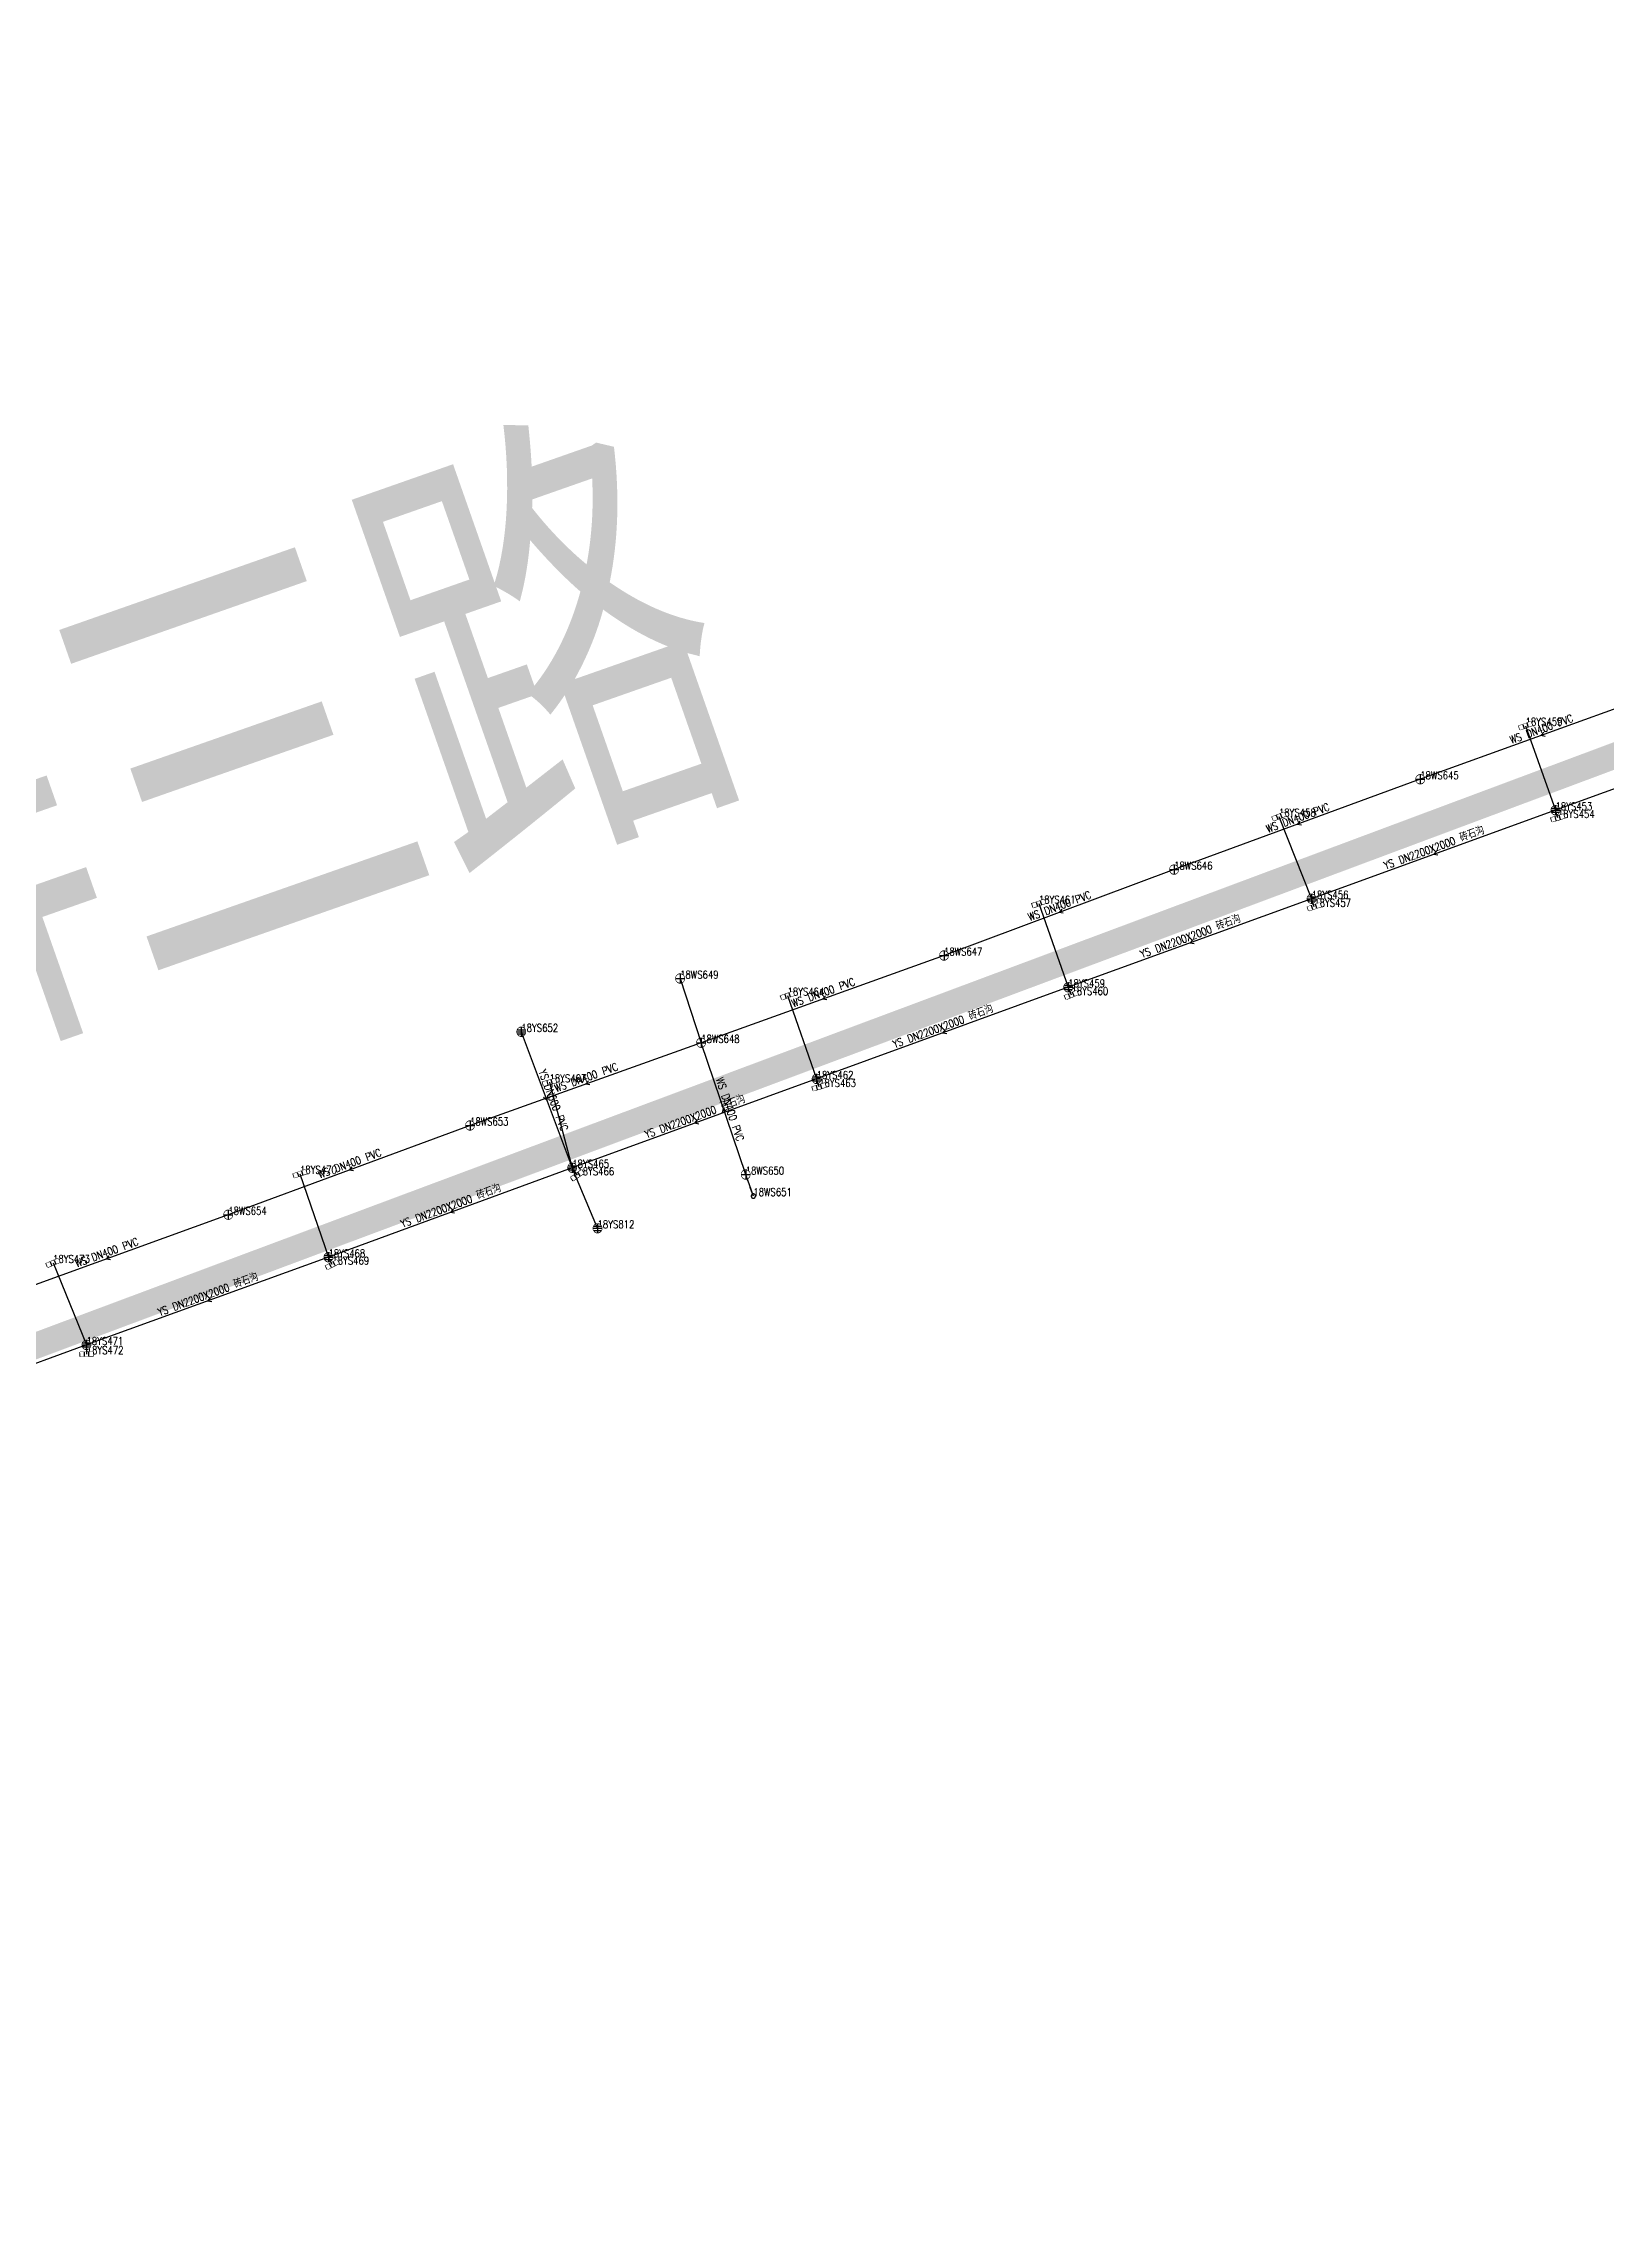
# Model space of a CAD drawing. Extents: x 78813 to 99477, y 2421021 to 2448125.
# Drawn here: x 88101.1 to 88281.9, y 2422387.6 to 2422637 of the extents above; entities that cross this region are included whole.
import ezdxf
from ezdxf.enums import TextEntityAlignment as Align

# ---------------------------------------------------------------- set-up
doc = ezdxf.new("R2010")
doc.units = 0
doc.set_wipeout_variables(frame=1)
doc.layers.get('0').update_dxf_attribs({"linetype": 'CONTINUOUS'})
for name, color, linetype in [('DX_WS', 16, 'CONTINUOUS'), ('DX_YS', 42, 'CONTINUOUS'), ('道路', 5, 'CONTINUOUS')]:
    doc.layers.add(name, color=color, linetype=linetype)
doc.layers.add('WSLINE', color=7, linetype='CONTINUOUS', true_color=0x7f0000)
doc.layers.add('YSLINE', color=7, linetype='CONTINUOUS', true_color=0xcc9900)
doc.layers.add('道路名称', color=7, linetype='CONTINUOUS', lineweight=0)
doc.styles.add('CcNameZT', font='txt.SHX', dxfattribs={"width": 0.8, "bigfont": 'HZTXT.SHX'})
doc.styles.add('PointNameZT', font='txt.SHX', dxfattribs={"width": 0.8, "bigfont": 'HZTXT.SHX'})
doc.styles.add('宋体0.7', font='', dxfattribs={"width": 0.7})
doc.styles.get('宋体0.7').set_extended_font_data('SimSun')

# ---------------------------------------------------------------- blocks, each defined once
blk = doc.blocks.new('GC546')
at = {"color": 0}
for p in [(0.866, 0.5), (0.866, -0.5)]:
    blk.add_line(p, (0, 0), dxfattribs=at)
blk = doc.blocks.new('PS污水井')
blk.add_lwpolyline([(1, 0), (1, 0.07), (0.99, 0.14), (0.98, 0.21), (0.96, 0.28), (0.94, 0.34), (0.91, 0.41), (0.88, 0.47), (0.85, 0.53), (0.81, 0.59), (0.77, 0.64), (0.72, 0.69), (0.67, 0.74), (0.62, 0.79), (0.56, 0.83), (0.5, 0.87), (0.44, 0.9), (0.37, 0.93), (0.31, 0.95), (0.24, 0.97), (0.17, 0.98), (0.1, 0.99), (0.03, 1), (-0.03, 1), (-0.1, 0.99), (-0.17, 0.98), (-0.24, 0.97), (-0.31, 0.95), (-0.37, 0.93), (-0.44, 0.9), (-0.5, 0.87), (-0.56, 0.83), (-0.62, 0.79), (-0.67, 0.74), (-0.72, 0.69), (-0.77, 0.64), (-0.81, 0.59), (-0.85, 0.53), (-0.88, 0.47), (-0.91, 0.41), (-0.94, 0.34), (-0.96, 0.28), (-0.98, 0.21), (-0.99, 0.14), (-1, 0.07), (-1, 0), (-1, -0.07), (-0.99, -0.14), (-0.98, -0.21), (-0.96, -0.28), (-0.94, -0.34), (-0.91, -0.41), (-0.88, -0.47), (-0.85, -0.53), (-0.81, -0.59), (-0.77, -0.64), (-0.72, -0.69), (-0.67, -0.74), (-0.62, -0.79), (-0.56, -0.83), (-0.5, -0.87), (-0.44, -0.9), (-0.37, -0.93), (-0.31, -0.95), (-0.24, -0.97), (-0.17, -0.98), (-0.1, -0.99), (-0.03, -1), (0.03, -1), (0.1, -0.99), (0.17, -0.98), (0.24, -0.97), (0.31, -0.95), (0.37, -0.93), (0.44, -0.9), (0.5, -0.87), (0.56, -0.83), (0.62, -0.79), (0.67, -0.74), (0.72, -0.69), (0.77, -0.64), (0.81, -0.59), (0.85, -0.53), (0.88, -0.47), (0.91, -0.41), (0.94, -0.34), (0.96, -0.28), (0.98, -0.21), (0.99, -0.14), (1, 0)], close=True)
blk.add_wipeout([(1, 0), (1, 0.07), (0.99, 0.14), (0.98, 0.21), (0.96, 0.28), (0.94, 0.34), (0.91, 0.41), (0.88, 0.47), (0.85, 0.53), (0.81, 0.59), (0.77, 0.64), (0.72, 0.69), (0.67, 0.74), (0.62, 0.79), (0.56, 0.83), (0.5, 0.87), (0.44, 0.9), (0.37, 0.93), (0.31, 0.95), (0.24, 0.97), (0.17, 0.98), (0.1, 0.99), (0.03, 1), (-0.03, 1), (-0.1, 0.99), (-0.17, 0.98), (-0.24, 0.97), (-0.31, 0.95), (-0.37, 0.93), (-0.44, 0.9), (-0.5, 0.87), (-0.56, 0.83), (-0.62, 0.79), (-0.67, 0.74), (-0.72, 0.69), (-0.77, 0.64), (-0.81, 0.59), (-0.85, 0.53), (-0.88, 0.47), (-0.91, 0.41), (-0.94, 0.34), (-0.96, 0.28), (-0.98, 0.21), (-0.99, 0.14), (-1, 0.07), (-1, 0), (-1, -0.07), (-0.99, -0.14), (-0.98, -0.21), (-0.96, -0.28), (-0.94, -0.34), (-0.91, -0.41), (-0.88, -0.47), (-0.85, -0.53), (-0.81, -0.59), (-0.77, -0.64), (-0.72, -0.69), (-0.67, -0.74), (-0.62, -0.79), (-0.56, -0.83), (-0.5, -0.87), (-0.44, -0.9), (-0.37, -0.93), (-0.31, -0.95), (-0.24, -0.97), (-0.17, -0.98), (-0.1, -0.99), (-0.03, -1), (0.03, -1), (0.1, -0.99), (0.17, -0.98), (0.24, -0.97), (0.31, -0.95), (0.37, -0.93), (0.44, -0.9), (0.5, -0.87), (0.56, -0.83), (0.62, -0.79), (0.67, -0.74), (0.72, -0.69), (0.77, -0.64), (0.81, -0.59), (0.85, -0.53), (0.88, -0.47), (0.91, -0.41), (0.94, -0.34), (0.96, -0.28), (0.98, -0.21), (0.99, -0.14)])
for p, q in [((-1, 0), (0, 0)), ((0, 1), (0, 0)), ((0, 0), (0, -1)), ((0, 0), (1, 0))]:
    blk.add_line(p, q)
blk = doc.blocks.new('PS非普查')
blk.add_lwpolyline([(3.7, 0), (5.3, 0)])
blk.add_wipeout([(0.5, 0), (0.5, 0.03), (0.5, 0.07), (0.49, 0.1), (0.48, 0.14), (0.47, 0.17), (0.46, 0.2), (0.44, 0.23), (0.42, 0.26), (0.4, 0.29), (0.38, 0.32), (0.36, 0.35), (0.33, 0.37), (0.31, 0.39), (0.28, 0.41), (0.25, 0.43), (0.22, 0.45), (0.19, 0.46), (0.15, 0.48), (0.12, 0.49), (0.09, 0.49), (0.05, 0.5), (0.02, 0.5), (-0.02, 0.5), (-0.05, 0.5), (-0.09, 0.49), (-0.12, 0.49), (-0.15, 0.48), (-0.19, 0.46), (-0.22, 0.45), (-0.25, 0.43), (-0.28, 0.41), (-0.31, 0.39), (-0.33, 0.37), (-0.36, 0.35), (-0.38, 0.32), (-0.4, 0.29), (-0.42, 0.26), (-0.44, 0.23), (-0.46, 0.2), (-0.47, 0.17), (-0.48, 0.14), (-0.49, 0.1), (-0.5, 0.07), (-0.5, 0.03), (-0.5, 0), (-0.5, -0.03), (-0.5, -0.07), (-0.49, -0.1), (-0.48, -0.14), (-0.47, -0.17), (-0.46, -0.2), (-0.44, -0.23), (-0.42, -0.26), (-0.4, -0.29), (-0.38, -0.32), (-0.36, -0.35), (-0.33, -0.37), (-0.31, -0.39), (-0.28, -0.41), (-0.25, -0.43), (-0.22, -0.45), (-0.19, -0.46), (-0.15, -0.48), (-0.12, -0.49), (-0.09, -0.49), (-0.05, -0.5), (-0.02, -0.5), (0.02, -0.5), (0.05, -0.5), (0.09, -0.49), (0.12, -0.49), (0.15, -0.48), (0.19, -0.46), (0.22, -0.45), (0.25, -0.43), (0.28, -0.41), (0.31, -0.39), (0.33, -0.37), (0.36, -0.35), (0.38, -0.32), (0.4, -0.29), (0.42, -0.26), (0.44, -0.23), (0.46, -0.2), (0.47, -0.17), (0.48, -0.14), (0.49, -0.1), (0.5, -0.07)])
blk.add_line((0.5, 0), (2.1, 0))
blk.add_lwpolyline([(0.5, 0), (0.5, 0.03), (0.5, 0.07), (0.49, 0.1), (0.48, 0.14), (0.47, 0.17), (0.46, 0.2), (0.44, 0.23), (0.42, 0.26), (0.4, 0.29), (0.38, 0.32), (0.36, 0.35), (0.33, 0.37), (0.31, 0.39), (0.28, 0.41), (0.25, 0.43), (0.22, 0.45), (0.19, 0.46), (0.15, 0.48), (0.12, 0.49), (0.09, 0.49), (0.05, 0.5), (0.02, 0.5), (-0.02, 0.5), (-0.05, 0.5), (-0.09, 0.49), (-0.12, 0.49), (-0.15, 0.48), (-0.19, 0.46), (-0.22, 0.45), (-0.25, 0.43), (-0.28, 0.41), (-0.31, 0.39), (-0.33, 0.37), (-0.36, 0.35), (-0.38, 0.32), (-0.4, 0.29), (-0.42, 0.26), (-0.44, 0.23), (-0.46, 0.2), (-0.47, 0.17), (-0.48, 0.14), (-0.49, 0.1), (-0.5, 0.07), (-0.5, 0.03), (-0.5, 0), (-0.5, -0.03), (-0.5, -0.07), (-0.49, -0.1), (-0.48, -0.14), (-0.47, -0.17), (-0.46, -0.2), (-0.44, -0.23), (-0.42, -0.26), (-0.4, -0.29), (-0.38, -0.32), (-0.36, -0.35), (-0.33, -0.37), (-0.31, -0.39), (-0.28, -0.41), (-0.25, -0.43), (-0.22, -0.45), (-0.19, -0.46), (-0.15, -0.48), (-0.12, -0.49), (-0.09, -0.49), (-0.05, -0.5), (-0.02, -0.5), (0.02, -0.5), (0.05, -0.5), (0.09, -0.49), (0.12, -0.49), (0.15, -0.48), (0.19, -0.46), (0.22, -0.45), (0.25, -0.43), (0.28, -0.41), (0.31, -0.39), (0.33, -0.37), (0.36, -0.35), (0.38, -0.32), (0.4, -0.29), (0.42, -0.26), (0.44, -0.23), (0.46, -0.2), (0.47, -0.17), (0.48, -0.14), (0.49, -0.1), (0.5, -0.07), (0.5, 0)], close=True)
blk = doc.blocks.new('PS雨篦')
blk.add_lwpolyline([(-1.5, 0.5), (0, 0.5), (1.5, 0.5), (1.5, -0.5), (0, -0.5), (-1.5, -0.5)], close=True)
blk.add_wipeout([(-1.5, 0.5), (0, 0.5), (1.5, 0.5), (1.5, -0.5), (0, -0.5), (-1.5, -0.5)])
for p, q in [((-0.51, -0.5), (-0.51, 0.5)), ((0.49, -0.5), (0.49, 0.5))]:
    blk.add_line(p, q)
blk = doc.blocks.new('PS雨水井')
blk.add_lwpolyline([(1, 0), (1, 0.07), (0.99, 0.14), (0.98, 0.21), (0.96, 0.28), (0.94, 0.34), (0.91, 0.41), (0.88, 0.47), (0.85, 0.53), (0.81, 0.59), (0.77, 0.64), (0.72, 0.69), (0.67, 0.74), (0.62, 0.79), (0.56, 0.83), (0.5, 0.87), (0.44, 0.9), (0.37, 0.93), (0.31, 0.95), (0.24, 0.97), (0.17, 0.98), (0.1, 0.99), (0.03, 1), (-0.03, 1), (-0.1, 0.99), (-0.17, 0.98), (-0.24, 0.97), (-0.31, 0.95), (-0.37, 0.93), (-0.44, 0.9), (-0.5, 0.87), (-0.56, 0.83), (-0.62, 0.79), (-0.67, 0.74), (-0.72, 0.69), (-0.77, 0.64), (-0.81, 0.59), (-0.85, 0.53), (-0.88, 0.47), (-0.91, 0.41), (-0.94, 0.34), (-0.96, 0.28), (-0.98, 0.21), (-0.99, 0.14), (-1, 0.07), (-1, 0), (-1, -0.07), (-0.99, -0.14), (-0.98, -0.21), (-0.96, -0.28), (-0.94, -0.34), (-0.91, -0.41), (-0.88, -0.47), (-0.85, -0.53), (-0.81, -0.59), (-0.77, -0.64), (-0.72, -0.69), (-0.67, -0.74), (-0.62, -0.79), (-0.56, -0.83), (-0.5, -0.87), (-0.44, -0.9), (-0.37, -0.93), (-0.31, -0.95), (-0.24, -0.97), (-0.17, -0.98), (-0.1, -0.99), (-0.03, -1), (0.03, -1), (0.1, -0.99), (0.17, -0.98), (0.24, -0.97), (0.31, -0.95), (0.37, -0.93), (0.44, -0.9), (0.5, -0.87), (0.56, -0.83), (0.62, -0.79), (0.67, -0.74), (0.72, -0.69), (0.77, -0.64), (0.81, -0.59), (0.85, -0.53), (0.88, -0.47), (0.91, -0.41), (0.94, -0.34), (0.96, -0.28), (0.98, -0.21), (0.99, -0.14), (1, 0)], close=True)
blk.add_wipeout([(1, 0), (1, 0.07), (0.99, 0.14), (0.98, 0.21), (0.96, 0.28), (0.94, 0.34), (0.91, 0.41), (0.88, 0.47), (0.85, 0.53), (0.81, 0.59), (0.77, 0.64), (0.72, 0.69), (0.67, 0.74), (0.62, 0.79), (0.56, 0.83), (0.5, 0.87), (0.44, 0.9), (0.37, 0.93), (0.31, 0.95), (0.24, 0.97), (0.17, 0.98), (0.1, 0.99), (0.03, 1), (-0.03, 1), (-0.1, 0.99), (-0.17, 0.98), (-0.24, 0.97), (-0.31, 0.95), (-0.37, 0.93), (-0.44, 0.9), (-0.5, 0.87), (-0.56, 0.83), (-0.62, 0.79), (-0.67, 0.74), (-0.72, 0.69), (-0.77, 0.64), (-0.81, 0.59), (-0.85, 0.53), (-0.88, 0.47), (-0.91, 0.41), (-0.94, 0.34), (-0.96, 0.28), (-0.98, 0.21), (-0.99, 0.14), (-1, 0.07), (-1, 0), (-1, -0.07), (-0.99, -0.14), (-0.98, -0.21), (-0.96, -0.28), (-0.94, -0.34), (-0.91, -0.41), (-0.88, -0.47), (-0.85, -0.53), (-0.81, -0.59), (-0.77, -0.64), (-0.72, -0.69), (-0.67, -0.74), (-0.62, -0.79), (-0.56, -0.83), (-0.5, -0.87), (-0.44, -0.9), (-0.37, -0.93), (-0.31, -0.95), (-0.24, -0.97), (-0.17, -0.98), (-0.1, -0.99), (-0.03, -1), (0.03, -1), (0.1, -0.99), (0.17, -0.98), (0.24, -0.97), (0.31, -0.95), (0.37, -0.93), (0.44, -0.9), (0.5, -0.87), (0.56, -0.83), (0.62, -0.79), (0.67, -0.74), (0.72, -0.69), (0.77, -0.64), (0.81, -0.59), (0.85, -0.53), (0.88, -0.47), (0.91, -0.41), (0.94, -0.34), (0.96, -0.28), (0.98, -0.21), (0.99, -0.14)])
for p, q in [((-1, 0), (0, 0)), ((-0.88, 0.48), (0, 0.47)), ((0, 1), (0, 0)), ((0, 0.47), (0.88, 0.47)), ((0, 0), (0, -1)), ((0, 0), (1, 0)), ((-0.88, -0.48), (0, -0.48)), ((0, -0.48), (0.88, -0.48))]:
    blk.add_line(p, q)

msp = doc.modelspace()

# ---------------------------------------------------------------- block references
at = {"layer": 'DX_WS'}
for p, xscale, yscale, zscale, rotation in [((88274.29, 2422556.99, 3.33), 0.499999999968146, 0.5, 0.5, 19.91743235022033), ((88246.11, 2422546.72, 3.13), 0.50000000001268, 0.5, 0.5, 20.13795960796491), ((88218.58, 2422536.53, 2.96), 0.5000000000753898, 0.5, 0.5, 20.46842300084836), ((88191.24, 2422526.53, 2.8), 0.5000000000742713, 0.5, 0.5, 19.76194479473983), ((88163.84, 2422516.7, 2.79), 0.5000000000243868, 0.5, 0.5, 19.6986448494004), ((88179.77, 2422513.87, 2.96), 0.4999999998051725, 0.5, 0.5, 288.6750371547696), ((88136.51, 2422506.76, 2.63), 0.5000000000011185, 0.5, 0.5, 20.2589534874255), ((88108.41, 2422496.47, 2.39), 0.5000000000002204, 0.5000000000002204, 0.5000000000002204, 19.95524906910253)]:
    msp.add_blockref('GC546', p, dxfattribs=dict(at, xscale=xscale, yscale=yscale, zscale=zscale, rotation=rotation))
at = {"layer": 'DX_YS', "yscale": 0.5, "zscale": 0.5}
for p, xscale, rotation in [((88261.88, 2422543.25, 4.24), 0.4999999999839295, 19.93968232943325), ((88233.71, 2422533.01, 4.09), 0.4999999999619104, 19.99536498496883), ((88205.1, 2422522.6, 3.98), 0.4999999999340114, 20.00556197647539), ((88176.43, 2422512.17, 3.91), 0.5000000000516047, 19.97805869570315), ((88148.21, 2422501.86, 3.72), 0.4999999999434691, 20.1645490802874), ((88120.12, 2422491.61, 3.61), 0.5000000000190971, 19.91467444127701)]:
    msp.add_blockref('GC546', p, dxfattribs=dict(at, xscale=xscale, rotation=rotation))

# ---------------------------------------------------------------- texts
at = {"layer": 'DX_WS', "style": 'CcNameZT', "width": 0.8}
for rotation, p in [(19.9174, (88274.2, 2422557.22, 3.47)), (20.138, (88246.03, 2422546.95, 3.19)), (20.4684, (88218.49, 2422536.77, 3.14)), (19.7619, (88191.16, 2422526.76, 2.76)), (19.6986, (88163.76, 2422516.94, 2.83)), (288.675, (88180.01, 2422513.95, 3.1)), (20.259, (88136.42, 2422506.99, 2.75)), (19.9552, (88108.33, 2422496.71, 2.5))]:
    msp.add_text(' WS DN400 PVC', height=0.9, rotation=rotation, dxfattribs=at).set_placement(p, align=Align.CENTER)
at = {"layer": 'DX_WS', "style": 'PointNameZT', "width": 0.8}
for s, p in [('18WS645', (88260.34, 2422551.94, 3.19)), ('18WS646', (88231.88, 2422541.5, 3.14)), ('18WS647', (88205.28, 2422531.57, 2.76)), ('18WS649', (88174.77, 2422528.91, 2.79)), ('18WS648', (88177.2, 2422521.48, 2.83)), ('18WS653', (88150.48, 2422511.92, 2.75)), ('18WS650', (88182.35, 2422506.25, 3.1)), ('18WS654', (88122.53, 2422501.6, 2.5)), ('18WS651', (88183.24, 2422503.76, 4.48))]:
    msp.add_text(s, height=0.9, dxfattribs=at).set_placement(p)
at = {"layer": 'DX_YS', "style": 'PointNameZT', "width": 0.8}
for s, p in [('18YS455', (88272.51, 2422558.13, 5.19)), ('18YS458', (88244, 2422547.64, 5.19)), ('18YS453', (88275.97, 2422548.36, 4.34)), ('18YS454', (88276.24, 2422547.47, 5.31)), ('18YS461', (88216.24, 2422537.58, 4.96)), ('18YS456', (88247.78, 2422538.13, 4.14)), ('18YS457', (88248.09, 2422537.2, 5.12)), ('18YS464', (88187.18, 2422526.93, 4.85)), ('18YS459', (88219.64, 2422527.89, 4.03)), ('18YS460', (88220.01, 2422527, 4.93)), ('18YS652', (88156.41, 2422522.75, 4.38)), ('18YS467', (88159.66, 2422516.91, 4.97)), ('18YS462', (88190.55, 2422517.3, 3.93)), ('18YS463', (88190.84, 2422516.37, 4.97)), ('18YS470', (88130.82, 2422506.34, 4.59)), ('18YS465', (88162.3, 2422507.03, 3.78)), ('18YS466', (88162.89, 2422506.16, 4.89)), ('18YS812', (88165.22, 2422500.03, 4.33)), ('18YS468', (88134.11, 2422496.68, 3.66)), ('18YS473', (88102.27, 2422496.03, 4.61)), ('18YS469', (88134.56, 2422495.83, 4.64)), ('18YS471', (88106.13, 2422486.55, 3.55)), ('18YS472', (88106.16, 2422485.49, 4.51))]:
    msp.add_text(s, height=0.9, dxfattribs=at).set_placement(p)
at = {"layer": 'DX_YS', "style": 'CcNameZT', "width": 0.8}
for s, rotation, p in [(' YS DN2200X2000 砖石沟', 19.9397, (88261.79, 2422543.48, 4.34)), (' YS DN2200X2000 砖石沟', 19.9954, (88233.63, 2422533.25, 4.14)), (' YS DN2200X2000 砖石沟', 20.0056, (88205.01, 2422522.83, 4.03)), (' YS DN600 PVC', 290.5409, (88159.59, 2422514.98, 4.38)), (' YS DN2200X2000 砖石沟', 19.9781, (88176.34, 2422512.4, 3.93)), (' YS DN2200X2000 砖石沟', 20.1645, (88148.12, 2422502.09, 3.78)), (' YS DN2200X2000 砖石沟', 19.9147, (88120.04, 2422491.85, 3.66))]:
    msp.add_text(s, height=0.9, rotation=rotation, dxfattribs=at).set_placement(p, align=Align.CENTER)

# ---------------------------------------------------------------- next in the draw order: block references
at = {"layer": 'DX_WS', "xscale": 0.5, "yscale": 0.5, "zscale": 0.5}
for p in [(88260.34, 2422551.94, 3.19), (88231.88, 2422541.5, 3.14), (88205.28, 2422531.57, 2.76), (88174.77, 2422528.91, 2.79), (88177.2, 2422521.48, 2.83), (88150.48, 2422511.92, 2.75), (88122.53, 2422501.6, 2.5)]:
    msp.add_blockref('PS污水井', p, dxfattribs=at)
at = {"layer": 'DX_WS', "xscale": 0.5000000000331497, "yscale": 0.5, "zscale": 0.5, "rotation": 109.7395395717763}
msp.add_blockref('PS非普查', (88183.24, 2422503.76, 4.48), dxfattribs=at)
at = {"layer": 'DX_YS', "yscale": 0.5, "zscale": 0.5}
for p, xscale, rotation in [((88272.51, 2422558.13, 5.19), 0.4999999999668286, 199.4939838995292), ((88244, 2422547.64, 5.19), 0.5000000000164351, 201.6859903972941), ((88276.24, 2422547.47, 5.31), 0.4999999999887055, 16.90458353687471), ((88216.24, 2422537.58, 4.96), 0.4999999999518947, 199.3229790494031), ((88248.09, 2422537.2, 5.12), 0.5000000000274426, 17.91977908457503), ((88187.18, 2422526.93, 4.85), 0.500000000004937, 199.2926963884326), ((88220.01, 2422527, 4.93), 0.4999999999485588, 22.37689340954513), ((88159.66, 2422516.91, 4.97), 0.5000000000097675, 194.9866665485277), ((88190.84, 2422516.37, 4.97), 0.4999999999310427, 17.23182173159055), ((88130.82, 2422506.34, 4.59), 0.5000000000227767, 198.8254344682435), ((88162.89, 2422506.16, 4.89), 0.4999999999036369, 34.30937557226816), ((88102.27, 2422496.03, 4.61), 0.5000000000086476, 202.175560325727), ((88134.56, 2422495.83, 4.64), 0.5000000000550234, 28.00581501012885), ((88106.16, 2422485.49, 4.51), 0.500000000009066, 1.628824953007381)]:
    msp.add_blockref('PS雨篦', p, dxfattribs=dict(at, xscale=xscale, rotation=rotation))
at = {"layer": 'DX_YS', "xscale": 0.5, "yscale": 0.5, "zscale": 0.5}
for p in [(88156.41, 2422522.75, 4.38), (88165.22, 2422500.03, 4.33)]:
    msp.add_blockref('PS雨水井', p, dxfattribs=at)

# ---------------------------------------------------------------- next in the draw order: linework, layer by layer
at = {"layer": 'WSLINE'}
for p, q in [((88288.23, 2422562.04, 3.47), (88260.34, 2422551.94, 3.19)), ((88260.34, 2422551.94, 3.19), (88231.88, 2422541.5, 3.07)), ((88231.88, 2422541.5, 3.14), (88205.28, 2422531.57, 2.78)), ((88205.28, 2422531.57, 2.76), (88177.2, 2422521.48, 2.84)), ((88174.77, 2422528.91, 2.79), (88177.2, 2422521.48, 2.82)), ((88177.2, 2422521.48, 2.83), (88150.48, 2422511.92, 2.76)), ((88150.48, 2422511.92, 2.75), (88122.53, 2422501.6, 2.5)), ((88122.53, 2422501.6, 2.5), (88094.29, 2422491.35, 2.28))]:
    msp.add_line(p, q, dxfattribs=at)

# ---------------------------------------------------------------- next in the draw order: block references
at = {"layer": 'DX_WS', "xscale": 0.5, "yscale": 0.5, "zscale": 0.5}
msp.add_blockref('PS污水井', (88182.35, 2422506.25, 3.1), dxfattribs=at)
at = {"layer": 'DX_YS', "xscale": 0.5, "yscale": 0.5, "zscale": 0.5}
for p in [(88275.97, 2422548.36, 4.34), (88247.78, 2422538.13, 4.14), (88219.64, 2422527.89, 4.03), (88190.55, 2422517.3, 3.93), (88162.3, 2422507.03, 3.78), (88134.11, 2422496.68, 3.66), (88106.13, 2422486.55, 3.55)]:
    msp.add_blockref('PS雨水井', p, dxfattribs=at)
at = {"layer": 'DX_YS', "xscale": 0.5000000000060513, "yscale": 0.5, "zscale": 0.5, "rotation": 110.5408596963065}
msp.add_blockref('GC546', (88159.35, 2422514.89, 4.14), dxfattribs=at)

# ---------------------------------------------------------------- next in the draw order: linework, layer by layer
at = {"layer": 'WSLINE'}
for p, q in [((88182.35, 2422506.25, 3.1), (88177.2, 2422521.48, 2.82)), ((88183.24, 2422503.76, 4.48), (88182.35, 2422506.25, 4.95))]:
    msp.add_line(p, q, dxfattribs=at)
at = {"layer": 'YSLINE'}
for p, q in [((88272.51, 2422558.13, 5.19), (88275.97, 2422548.36, 4.34)), ((88304.16, 2422558.66, 4.48), (88275.97, 2422548.36, 4.34)), ((88244, 2422547.64, 5.19), (88247.78, 2422538.13, 5.14)), ((88275.97, 2422548.36, 4.34), (88247.78, 2422538.13, 4.14)), ((88276.24, 2422547.47, 5.31), (88275.97, 2422548.36, 4.34)), ((88216.24, 2422537.58, 4.96), (88219.64, 2422527.89, 4.93)), ((88247.78, 2422538.13, 4.14), (88219.64, 2422527.89, 4.03)), ((88248.09, 2422537.2, 5.12), (88247.78, 2422538.13, 5.07)), ((88219.64, 2422527.89, 4.03), (88190.55, 2422517.3, 3.93)), ((88220.01, 2422527, 4.93), (88219.64, 2422527.89, 4.93)), ((88187.18, 2422526.93, 4.85), (88190.55, 2422517.3, 4.82)), ((88156.41, 2422522.75, 4.38), (88162.3, 2422507.03, 3.9)), ((88190.55, 2422517.3, 3.93), (88162.3, 2422507.03, 3.9)), ((88190.84, 2422516.37, 4.97), (88190.55, 2422517.3, 4.88)), ((88159.66, 2422516.91, 4.97), (88162.3, 2422507.03, 4.7)), ((88130.82, 2422506.34, 4.59), (88134.11, 2422496.68, 4.58)), ((88162.3, 2422507.03, 3.78), (88134.11, 2422496.68, 3.66)), ((88162.89, 2422506.16, 4.89), (88162.3, 2422507.03, 4.7)), ((88165.22, 2422500.03, 4.33), (88162.3, 2422507.03, 3.9)), ((88102.27, 2422496.03, 4.61), (88106.13, 2422486.55, 4.45)), ((88134.11, 2422496.68, 3.66), (88106.13, 2422486.55, 3.55)), ((88134.56, 2422495.83, 4.64), (88134.11, 2422496.68, 4.58)), ((88106.13, 2422486.55, 3.55), (88077.95, 2422476.19, 3.35)), ((88106.16, 2422485.49, 4.51), (88106.13, 2422486.55, 4.45))]:
    msp.add_line(p, q, dxfattribs=at)
at = {"layer": '道路', "const_width": 3, "flags": 128}
msp.add_lwpolyline([(88474.48, 2422626.27), (87840.88, 2422389.54), (87831.48, 2422416.89), (87482.93, 2423374.04), (87471.54, 2423418.96), (87483.26, 2423474.56), (87496.93, 2423508.71), (87516.61, 2423561), (87508.45, 2423616.21), (87455.27, 2423773.37)], dxfattribs=at)

# ---------------------------------------------------------------- next in the draw order: texts
at = {"layer": '道路名称', "style": '宋体0.7', "width": 0.7}
msp.add_text('平排三路', height=40, rotation=19.34, dxfattribs=at).set_placement((88039.91, 2422504.1))

doc.saveas('drawing.dxf')
